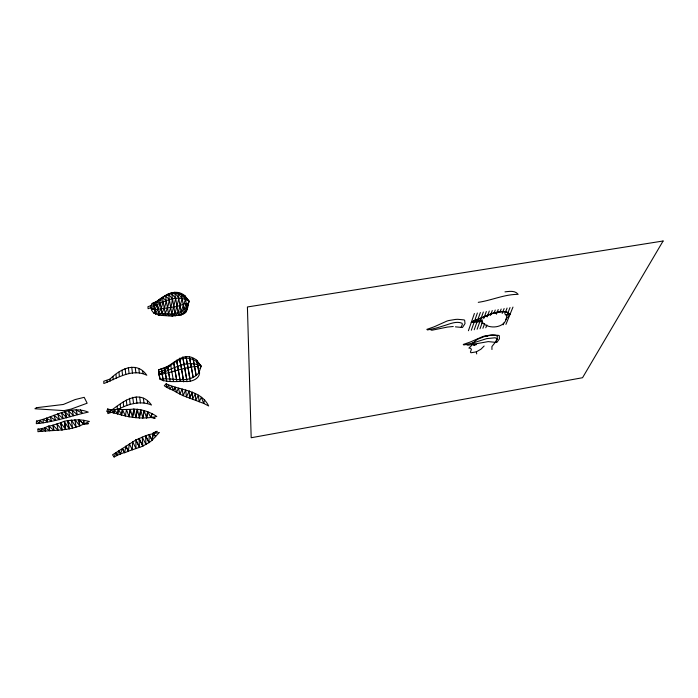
<?xml version="1.0" encoding="UTF-8"?>
<svg xmlns="http://www.w3.org/2000/svg" width="698" height="698" viewBox="0 0 698 698"><rect width="100%" height="100%" fill="white"/><g stroke="black" fill="none" stroke-linecap="round" stroke-linejoin="round"><path stroke-width="1.05" d="M149.049 442.628L149.163 434.575L159.362 432.437L152.085 440.246L153.272 432.821L157.19 431.259L153.429 433.475L152.094 440.264L149.049 442.628L145.568 435.77L135.831 439.993L112.535 454.817L114.106 456.998L117.081 455.497L115.798 452.845L114.106 456.998M37.989 429.052L41.74 431.294L41.444 428.886L37.989 429.052L37.936 431.696C51.94 430.064 66.432 431.137 79.808 425.832L78.769 419.76L67.75 420.562L69.163 428.808L64.268 421.409L67.706 420.466L69.163 428.808M83.716 423.52L83.795 420.301L78.752 419.707L79.825 425.832L89.414 421.47L83.795 420.301L83.961 424.183L88.376 423.686L83.716 423.52L83.961 424.183L78.752 419.725L83.961 424.183M36.497 421.042L36.305 423.669C54.06 422.081 70.934 415.912 88.253 412.125C70.393 404.709 53.493 417.587 36.497 421.042L39.69 423.416L39.585 420.72L43.337 422.787L43.102 419.472L47.577 421.688L46.583 418.233L51.6 421.199L50.177 416.863L55.683 420.501L53.929 415.24L59.557 419.725L57.637 413.862L63.204 418.634L61.337 412.439L66.676 417.718L64.888 411.619L70.097 416.732L68.36 410.817L73.587 415.703L71.973 410.25L77.399 414.656L76.065 410.031L82.399 413.155L80.445 409.857M118.538 409.333L121.522 414.935L122.473 409.674L118.538 409.333L117.613 413.87L113.887 412.946L114.35 409.639L118.459 409.107L117.622 413.87C130.221 417.866 143.814 419.367 156.814 416.462C150.035 411.96 142.095 409.211 133.92 409.168L132.507 417.325L130.282 409.429L133.911 409.037L132.507 417.325M128.345 451.161L129.366 443.823L132.28 449.835L128.345 451.161L125.928 446.179L124.61 452.766L128.371 451.257L125.928 446.179M113.887 412.946L114.402 409.848L110.808 409.525L110.293 412.195L113.887 412.946L110.808 409.525M129.043 416.776L130.273 409.394L126.46 409.464L129.043 416.776L130.282 409.429M133.92 409.168L135.918 417.674L137.332 409.264L139.347 417.884L140.734 409.831L142.863 417.98L144.146 410.555L146.589 417.884L147.679 411.741L150.934 417.5L155.131 418.285L150.777 416.828L152.068 413.713L150.934 417.5L150.777 416.828M121.522 414.935L122.438 409.56L126.469 409.473L125.387 415.956L122.438 409.56M142.863 417.98L144.128 410.511M146.615 417.884L147.671 411.707M139.347 417.884L140.734 409.813M135.918 417.674L137.358 409.36M185.703 312.311L187.099 309.72L188.975 301.178L184.717 295.559C174.901 287.733 164.135 295.76 156.649 301.588C166.246 293.605 180.433 288.239 188.975 301.178L187.047 308.673L185.703 312.311L184.569 313.402L181.602 314.798L172.136 316.133L158.97 315.234L153.7 313.018L151.597 310.252L150.873 305.89L152.12 303.551L155.671 302.121M204.601 399.684L203.764 403.427L208.65 405.957C200.623 389.72 180.398 390.627 166.176 383.804L164.292 385.758L166.796 387.451L173.436 390.496L175.058 387.224L176.559 392.372L183.129 395.687L203.764 403.427L201.356 397.337L199.174 401.778L198.302 395.19L195.754 400.443L195.353 393.593L192.578 399.273L192.351 392.267L189.498 398.113L189.298 390.915L186.427 396.883L185.729 389.964L183.129 395.687L182.204 388.969L179.892 394.117L178.479 388.149L176.559 392.372L173.444 390.487L175.058 387.198M110.293 412.204L110.869 409.796L107.658 408.984L106.742 411.488L110.293 412.204L107.658 408.984M181.602 314.798L177.746 292.602L181.41 294.53L185.528 299.294L187.047 308.673L184.438 312.381L181.585 314.615L178.479 315.374L181.157 311.439L185.528 299.294L184.717 295.559L185.075 297.488M158.961 374.966L158.525 369.835C172.275 368.116 181.864 348.782 196.679 360.185L201.111 366.145L198.982 372.636C188.914 384.816 173.069 377.025 160.078 379.319L158.525 369.835L170.015 365.717M468.41 330.73L474.396 313.498M471.316 330.241L477.38 313.001M474.221 329.744L480.364 312.503M477.118 329.255L483.348 312.006M472.372 343.774L472.633 343.032M480.494 321.324L480.782 320.53M473.078 343.652L473.34 342.91M481.227 321.202L481.515 320.399M480.015 328.767L482.545 321.848M483.723 318.628L486.323 311.517M482.903 328.278L484.674 323.497M487.117 316.909L489.298 311.02M120.449 453.953L122.447 448.605L124.523 452.496L120.449 453.953L119.088 450.838L117.037 455.323L115.798 452.854M485.799 327.79L486.872 324.919M490.432 315.409L492.265 310.523M474.239 320.914L475.696 320.391A46.251 21.908 -18.9 0 0 477.554 319.693L477.929 319.544A28.4 13.236 -18.9 0 0 480.163 318.62A31.366 14.658 -18.9 0 0 481.114 318.183L494.167 312.844L495.24 310.034M496.418 314.187L498.198 309.537M187.963 303.778L188.975 301.178L186.593 299.049M494.167 312.844L500.082 311.832L501.164 309.048M502.194 313.454L504.122 308.56M504.759 313.891L507.08 308.062M497.002 339.542L497.299 338.8M503.075 324.867L503.799 323.069M506.416 316.569L510.029 307.574M505.945 324.378L512.978 307.085M200.012 368.588L201.111 366.145C195.702 358.458 184.691 355.361 176.803 361.093C170.46 364.373 165.976 370.865 158.673 372.069M480.992 321.595L471.979 322.459L471.482 321.883L473.881 321.036M189.498 398.113L192.351 392.267M461.029 327.371L462.294 324.622L462.146 323.287C455.82 320.548 448.735 324.553 442.576 326.106A42.595 20.382 -17.9 0 1 429.977 329.43L427.412 329.936L426.853 329.369L433.406 327.074A28.138 13.358 -17.6 0 0 436.145 325.931L446.833 321.115A13.349 6.116 -18 0 1 448.674 320.556L455.323 319.457A36.758 16.543 -17.7 0 1 457.722 319.3L464.065 319.911A6.291 2.888 -18.3 0 1 464.659 320.356L465.016 323.602L462.469 327.51L455.445 326.847M471.482 321.883L491.052 313.768A16.176 7.259 -19.2 0 1 493.957 312.896L494.376 312.791A20.068 8.978 -19.1 0 1 496.88 312.268L497.29 312.198A22.179 9.903 -19.1 0 1 500.082 311.832A21.027 9.397 -19.1 0 1 502.647 311.692L502.979 311.692A15.88 7.12 -19.2 0 1 505.413 311.84L505.675 311.884A14.004 6.282 -19.3 0 1 507.603 312.416L510.002 314.414L505.579 319.693M185.118 297.418L181.192 293.875L182.195 298.491L178.121 312.652L175.329 315.854L172.511 298.805L168.41 294.32L165.347 295.629C167.328 301.597 164.693 307.862 161.857 313.105L158.97 315.234L158.586 313.009L161.116 308.734L163.184 301.693L162.451 297.627L165.443 295.987L169.344 299.433L172.136 316.133L175.006 313.472L181.157 311.439L186.872 307.172L188.975 301.178C175.172 292.916 160.854 303.813 148.089 308.725L147.959 306.666L153.909 304.625L162.512 297.872L166.229 300.376L168.811 315.688L171.83 314.03L175.006 313.472L178.932 298.29L174.465 292.288L177.999 293.465L182.195 298.491L184.569 313.402M491.959 349.532L491.924 346.522L496.173 341.191L497.447 336.689A7.442 3.237 -18.8 0 0 497.063 336.131L496.871 335.974A8.315 3.621 -18.7 0 0 495.17 335.293L491.392 335.293A24.779 10.662 -18.4 0 0 484.761 336.392M495.449 342.343L496.802 339.821L496.767 338.556L495.074 337.762L486.654 338.635L478.217 341.313A40.737 18.453 -18.6 0 1 466.185 344.489L463.751 344.969L463.263 344.446L469.562 342.273A26.917 12.102 -18.3 0 0 472.197 341.191L482.527 336.654A12.791 5.558 -18.6 0 1 484.29 336.122L490.598 335.049A35.249 15.068 -18.3 0 1 492.858 334.892L498.765 335.415A6.029 2.618 -18.9 0 1 499.306 335.817L499.445 338.827L496.81 342.474L488.207 341.601L467.861 345.24L466.185 344.489M159.737 300.681L162.451 297.627M182.728 314.126L184.438 312.381L181.157 311.439M484.133 346.016L480.957 349.183L476.376 351.836L471.002 352.769L470.4 352.115L471.429 349.279L470.557 348.337L468.873 348.101L471.089 345.99A17.668 7.591 -18.5 0 1 471.822 345.449L473.532 342.735A9.013 3.926 -18.5 0 1 474.151 341.95L476.69 339.882A15.626 6.771 -18.6 0 1 477.877 339.149L484.761 336.41M109.987 379.11C119.786 369.225 136.485 360.395 146.798 375.236C132.001 368.064 117.343 378.36 103.836 383.516L103.766 381.248L109.987 379.11L110.153 381.143M117.447 409.805C127.516 404.142 140.359 400.268 151.483 405.023C139.609 388.385 123.145 401.533 111.689 410.084M138.998 438.457L142.828 445.978L139.583 447.479L138.998 438.457L142.854 446.074L149.04 442.593L145.568 435.77L149.163 434.575L152.094 440.264L149.163 434.575M199.427 371.004C200.754 378.098 192.866 381.457 187.02 381.579C178.217 380.942 168.183 383.036 160.078 379.319L158.83 374.303C172.153 369.451 186.645 358.816 201.111 366.145M152.12 303.551L159.633 300.096L163.184 301.693L165.531 315.54L168.515 313.795L171.83 314.03L175.704 298.421L174.718 293.212L171.263 292.453C173.811 299.599 171.054 307.041 168.515 313.795L153.7 313.018M44.916 427.673L48.886 425.92L49.637 430.683L44.916 427.673L45.597 430.928L41.339 428.624L41.74 431.294M52.969 425.187L58.1 430.326L56.948 423.904L62.017 430.003L60.717 422.691L64.242 421.269L65.656 429.488L60.735 422.726L52.969 425.187L53.894 430.518L49 426.138L53.013 425.291L53.894 430.518M111.087 412.439L107.867 413.6L107.797 411.244M117.037 455.323L120.492 454.101L119.088 450.838M481.795 323.104L482.405 322.921A2.478 1.117 -18.9 0 1 482.641 322.267M473.654 345.397L476.516 344.55L474.343 344.227M482.327 319.928L471.307 322.24M41.339 428.624L45.004 427.874L45.597 430.928M474.317 321.708L477.284 321.141M151.326 308.56L154.485 307.984L155.541 314.248M158.891 374.634C172.083 372.784 184.403 366.93 197.822 366.389L198.982 372.636L196.679 360.185L197.438 364.321M478.27 302.339C491.724 300.384 504.366 294.294 518.16 294.355C515.072 290.307 509.392 291.354 504.986 291.869M486.646 335.712L488.068 335.468M486.506 336.087L487.928 335.851M471.359 322.232L482.1 320.426M495.406 312.756L496.88 312.512M495.248 313.166L496.723 312.922M505.308 314.798L510.002 314.414C507.655 311.378 503.52 311.578 500.082 311.832M453.246 326.498L447.531 327.048L431.809 330.259L429.977 329.43M505.814 314.789L510.002 314.414M151.143 307.574L151.457 309.249L154.668 308.987L153.621 302.757M151.457 309.249L154.668 308.987M153.909 304.625L157.198 304.93L158.586 313.009M79.808 425.832L74.869 419.69L76.143 427.019L71.257 420.013L72.636 427.987L67.75 420.562M114.35 409.639L117.622 413.87M153.429 433.475L155.68 436.739L153.272 432.821M122.447 448.605L124.61 452.766M135.831 439.993L139.574 447.322L132.271 449.826L132.655 441.738L135.988 448.517L135.831 439.993L139.583 447.479M481.367 320.801C486.078 330.049 505.361 328.767 506.469 317.669M173.436 390.496L171.804 386.256L169.754 388.995L168.523 385.279L166.796 387.451L166.176 383.804M170.094 381.038L167.66 366.642M64.879 411.628L66.676 417.718M46.574 418.215L47.569 421.671M177.056 362.977L176.62 360.308L180.276 381.474M194.175 363.833L193.023 358.423L196.094 375.166L194.175 363.833L194.55 366.755M190.816 363.737L193.119 377.295L189.446 357.097L190.728 364.129M161.255 368.474L162.285 374.695M190.266 381.003L186.052 356.783L187.474 364.679M187.422 306.248L187.692 307.713M187.02 381.579L182.745 356.983L184.193 365.133M164.458 367.541L166.752 381.221M183.722 381.928L179.604 358.17L180.817 365.071M189.978 378.63L187.483 363.946M189.202 375.035L189.559 377.025M186.759 379.529L184.185 364.391M168.288 370.516L169.71 378.839M183.461 380.096L180.913 365.071M180.128 361.494L180.485 363.527M182.998 377.819L183.365 379.869M60.735 422.726L62.017 430.003M176.62 360.308L177.632 366.127M180.023 379.791L177.685 366.031M176.882 381.326L173.636 362.402L174.552 367.733M176.585 379.538L174.509 367.34M161.997 373.151L163.323 380.951M64.268 421.409L65.656 429.488M170.678 364.757L173.488 381.187M154.188 306.361L155.34 313.105L157.975 309.484L160.182 303.29L156.718 302.042L153.63 302.888L154.31 306.963M165.156 371.929L166.351 378.927M159.633 300.096L162.25 315.383L165.208 313.594C167.764 307.329 170.617 300.341 168.227 293.596L171.507 293.422L175.704 298.421L178.479 315.374M158.481 312.346L158.97 315.234M167.642 366.581L168.331 370.655M164.519 367.968L165.278 372.523M161.395 369.382L162.939 378.744M476.376 351.836L476.699 353.93M156.649 301.588L157.198 304.93L154.764 309.729L177.1 306.483L186.2 303.237L184.054 309.493L187.047 308.673L187.099 309.72M49 426.138L49.637 430.683M143.36 398.235L144.006 402.947M138.789 368.483L139.399 372.976M139.705 397.188L140.464 402.912M135.185 367.418L135.909 372.889M136.189 396.988L136.991 403.174M131.721 367.209L132.489 373.116M147.348 401.158L147.644 403.505M132.76 397.275L133.571 403.662M128.345 367.471L129.113 373.57M142.715 371.397L142.994 373.605M197.595 364.478L197.822 366.389M129.462 398.261L130.203 404.369M125.09 368.431L125.788 374.259M126.303 400.059L126.896 405.355M121.984 370.193L122.543 375.227M123.188 402.039L123.694 406.664M117.081 406.367L117.36 408.949M118.922 372.147L119.393 376.545M112.91 376.44L113.259 379.721M120.152 404.36L120.562 408.217M115.938 374.442L116.313 378.115M106.811 380.436L107.003 382.364M142.854 446.074L142.226 437.061L145.969 444.443L145.568 435.77M474.239 345.222A2.382 1.038 -18.4 0 1 474.788 344.297M663.1 241.002L582.542 377.723L251.184 437.742L247.415 306.972L663.1 241.002M36.471 407.702L34.9 408.766L64.024 410.625L71.083 409.107L87.145 403.208L84.196 397.328L75.096 399.57L63.335 404.474L36.471 407.702"/></g></svg>
